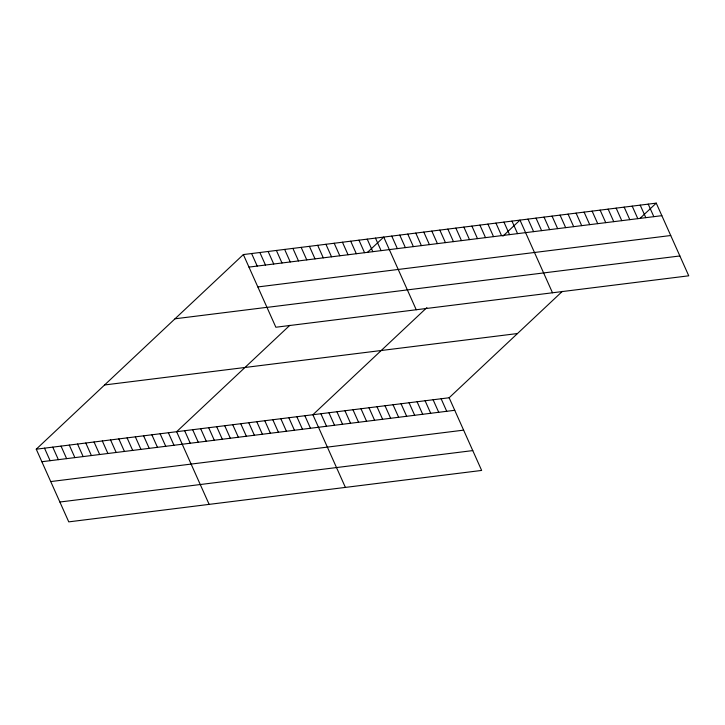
<?xml version="1.0" encoding="UTF-8"?>
<svg xmlns="http://www.w3.org/2000/svg" width="725" height="725" viewBox="0 0 725 725"><rect width="100%" height="100%" fill="white"/><g stroke="black" fill="none" stroke-linecap="round" stroke-linejoin="round"><path stroke-width="1.09" d="M562.364 291.359L449.138 397.762L481.645 470.434L68.757 521.864L36.25 449.192L243.355 254.566L656.243 203.136L688.75 275.808L275.862 327.238L243.355 254.566M289.855 325.298L176.628 431.701L209.144 504.382M367.466 252.373L383.733 237.075L416.241 309.756M426.88 307.599L312.883 414.736L345.39 487.408M502.905 236.16L519.988 220.11L552.495 292.782M639.967 218.424L656.243 203.136M248.956 267.099L661.843 215.669M257.837 286.946L670.725 235.516M175.006 318.792L265.848 307.472M266.981 307.391L679.869 255.961M104.59 384.966L517.487 333.536M36.25 449.192L449.138 397.762M41.86 461.725L454.747 410.296M50.732 481.572L463.619 430.142M59.885 502.017L472.772 450.587M648.222 204.133L653.832 216.666M640.211 205.13L645.821 217.663M632.2 206.127L637.801 218.66M624.18 207.132L629.789 219.657M616.168 208.129L621.769 220.663M608.148 209.126L613.758 221.66M600.137 210.123L605.747 222.657M592.126 211.12L597.726 223.653M584.105 212.117L589.715 224.65M576.094 213.123L581.695 225.647M568.074 214.12L573.683 226.653M560.062 215.117L565.672 227.65M552.051 216.113L557.652 228.647M544.031 217.11L549.641 229.644M536.02 218.107L541.62 230.641M527.999 219.113L533.609 231.637M511.977 221.107L517.577 233.64M503.957 222.104L509.566 234.637M495.945 223.101L501.546 235.634M487.925 224.097L493.535 236.631M479.914 225.103L485.523 237.628M471.903 226.1L477.503 238.634M463.882 227.097L469.492 239.631M455.871 228.094L461.472 240.627M447.851 229.091L453.46 241.624M439.839 230.088L445.449 242.621M431.828 231.085L437.429 243.618M423.808 232.091L429.417 244.615M415.797 233.087L421.397 245.621M407.776 234.084L413.386 246.618M399.765 235.081L405.375 247.615M391.754 236.078L397.354 248.612M375.478 238.108L381.087 250.642M441.126 398.759L446.727 411.292M367.222 239.132L372.822 251.666M433.106 399.756L438.716 412.289M358.966 240.165L364.566 252.699M425.095 400.753L430.704 413.286M350.701 241.189L356.31 253.723M417.083 401.759L422.684 414.283M342.445 242.222L348.054 254.756M409.063 402.756L414.673 415.289M334.189 243.247L339.798 255.78M401.052 403.752L406.653 416.286M325.933 244.28L331.533 256.813M393.032 404.749L398.641 417.283M317.677 245.304L323.278 257.837M385.02 405.746L390.63 418.28M309.412 246.337L315.022 258.87M377.009 406.743L382.61 419.277M301.156 247.361L306.766 259.894M368.989 407.749L374.598 420.273M292.9 248.394L298.501 260.928M360.978 408.746L366.578 421.279M284.644 249.418L290.245 261.952M352.957 409.743L358.567 422.276M276.388 250.451L281.989 262.985M344.946 410.74L350.556 423.273M268.123 251.475L273.733 264.009M336.935 411.737L342.535 424.27M259.867 252.508L265.477 265.042M328.914 412.733L334.524 425.267M251.611 253.532L257.212 266.066M320.903 413.739L326.504 426.264M304.872 415.733L310.472 428.267M296.86 416.73L302.461 429.263M288.84 417.727L294.45 430.26M280.829 418.724L286.429 431.257M272.808 419.73L278.418 432.254M264.797 420.727L270.398 433.26M256.786 421.723L262.387 434.257M248.766 422.72L254.375 435.254M240.754 423.717L246.355 436.251M232.734 424.714L238.344 437.248M224.723 425.711L230.323 438.244M216.703 426.717L222.312 439.241M208.691 427.714L214.301 440.247M200.68 428.711L206.281 441.244M192.66 429.708L198.269 442.241M184.648 430.704L190.249 443.238M168.372 432.734L173.982 445.268M160.116 433.758L165.726 446.292M151.86 434.792L157.461 447.325M143.604 435.816L149.205 448.349M135.339 436.849L140.949 449.382M127.083 437.873L132.693 450.406M118.828 438.906L124.437 451.439M110.572 439.93L116.172 452.463M102.316 440.963L107.916 453.497M94.051 441.987L99.66 454.521M85.795 443.02L91.404 455.554M77.539 444.044L83.148 456.578M69.283 445.077L74.883 457.611M61.027 446.102L66.627 458.635M52.762 447.135L58.372 459.668M44.506 448.159L50.116 460.692"/></g></svg>
